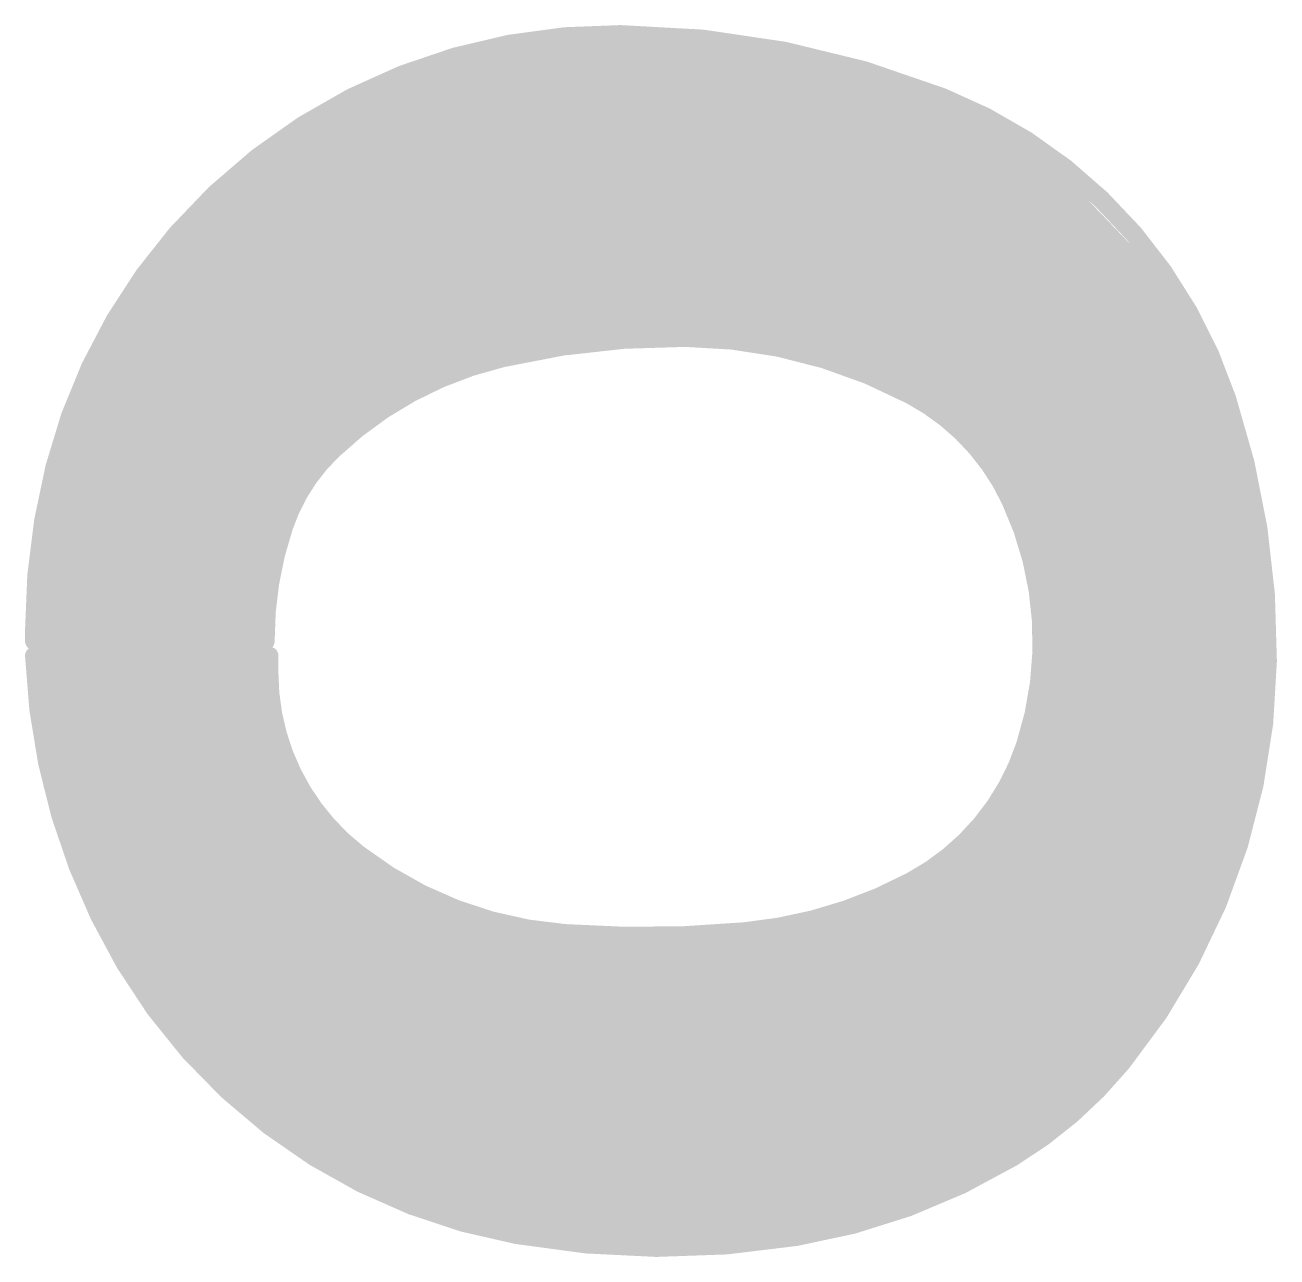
# Model space of a CAD drawing. Extents: x -0.1 to 30.6, y -0.1 to 52.6.
# Drawn here: x 13.202 to 14.921, y 35.065 to 36.756 of the extents above; entities that cross this region are included whole.
import ezdxf

# ---------------------------------------------------------------- set-up
doc = ezdxf.new("R2010")
doc.units = 0
doc.layers.add('21', color=41, linetype='CONTINUOUS')

msp = doc.modelspace()

# ---------------------------------------------------------------- linework, layer by layer
at = {"layer": '21'}
for points, const_width in [([(14.0195, 36.7433, 0.2195), (13.4099, 36.469)], 0.0254), ([(14.4615, 36.657, 0.092), (14.0195, 36.7433)], 0.0254), ([(14.0196, 36.7496, 1), (14.0194, 36.737)], 0.0127), ([(14.0194, 36.737, 1), (14.0196, 36.7496)], 0.0127), ([(14.0229, 36.7344, 1), (14.0213, 36.7218)], 0.0127), ([(14.0229, 36.7218, 1), (14.0213, 36.7344)], 0.0127), ([(13.8262, 36.7094, 1), (13.8262, 36.6967)], 0.0127), ([(14.2346, 36.7088, 1), (14.2312, 36.6966)], 0.0127), ([(14.2304, 36.6967, 1), (14.2304, 36.7094)], 0.0127), ([(14.2321, 36.6964, 1), (14.2337, 36.709)], 0.0127), ([(13.8028, 36.7064, 1), (13.8044, 36.6938)], 0.0127), ([(13.8062, 36.6943, 1), (13.801, 36.7059)], 0.0127), ([(13.7531, 36.684, 1), (13.7531, 36.6713)], 0.0127), ([(14.3231, 36.6713, 1), (14.3231, 36.684)], 0.0127), ([(13.6961, 36.6585, 1), (13.6961, 36.6459)], 0.0127), ([(14.4143, 36.6459, 1), (14.4143, 36.6585)], 0.0127), ([(14.8526, 36.2429, 0.2224), (14.4615, 36.657)], 0.0254), ([(14.4638, 36.6629, 1), (14.4592, 36.6511)], 0.0127), ([(14.4592, 36.6511, 1), (14.4638, 36.6629)], 0.0127), ([(14.4827, 36.6395, 1), (14.4759, 36.6287)], 0.0127), ([(14.4776, 36.628, 1), (14.481, 36.6402)], 0.0127), ([(13.639, 36.6332, 1), (13.639, 36.6205)], 0.0127), ([(14.4909, 36.6205, 1), (14.4909, 36.6332)], 0.0127), ([(13.582, 36.6078, 1), (13.582, 36.5951)], 0.0127), ([(14.5314, 36.5951, 1), (14.5314, 36.6078)], 0.0127), ([(13.5673, 36.6018, 1), (13.5725, 36.5902)], 0.0127), ([(13.574, 36.5912, 1), (13.5658, 36.6008)], 0.0127), ([(13.5466, 36.5823, 1), (13.5466, 36.5697)], 0.0127), ([(14.5718, 36.5697, 1), (14.5718, 36.5823)], 0.0127), ([(13.5171, 36.557, 1), (13.5171, 36.5443)], 0.0127), ([(14.6134, 36.5572, 1), (14.6042, 36.5484)], 0.0127), ([(14.6054, 36.5474, 1), (14.6122, 36.5582)], 0.0127), ([(14.6109, 36.5443, 1), (14.6109, 36.557)], 0.0127), ([(13.4876, 36.5316, 1), (13.4876, 36.5189)], 0.0127), ([(14.6352, 36.5189, 1), (14.6352, 36.5316)], 0.0127), ([(13.458, 36.5061, 1), (13.458, 36.4935)], 0.0127), ([(14.6595, 36.4935, 1), (14.6595, 36.5061)], 0.0127), ([(13.4388, 36.4916, 1), (13.447, 36.482)], 0.0127), ([(13.4481, 36.4832, 1), (13.4377, 36.4904)], 0.0127), ([(13.4099, 36.469, 0.1172), (13.2423, 36.149)], 0.0254), ([(13.4051, 36.4732, 1), (13.4147, 36.4648)], 0.0127), ([(13.4147, 36.4648, 1), (13.4051, 36.4732)], 0.0127), ([(13.4343, 36.4808, 1), (13.4343, 36.4681)], 0.0127), ([(14.6839, 36.4681, 1), (14.6839, 36.4808)], 0.0127), ([(13.4167, 36.4554, 1), (13.4167, 36.4427)], 0.0127), ([(14.7082, 36.4427, 1), (14.7082, 36.4554)], 0.0127), ([(14.7283, 36.4371, 1), (14.7179, 36.4297)], 0.0127), ([(14.7185, 36.429, 1), (14.7277, 36.4378)], 0.0127), ([(13.3992, 36.4299, 1), (13.3992, 36.4173)], 0.0127), ([(14.73, 36.4173, 1), (14.73, 36.4299)], 0.0127), ([(13.3816, 36.4046, 1), (13.3816, 36.3919)], 0.0127), ([(14.7479, 36.3919, 1), (14.7479, 36.4046)], 0.0127), ([(13.364, 36.3792, 1), (13.364, 36.3665)], 0.0127), ([(14.7658, 36.3665, 1), (14.7658, 36.3792)], 0.0127), ([(13.3464, 36.3537, 1), (13.3464, 36.3411)], 0.0127), ([(14.7837, 36.3411, 1), (14.7837, 36.3537)], 0.0127), ([(14.1084, 36.3268, 0.0602), (13.857, 36.2988)], 0.0254), ([(14.0297, 36.3458, 1), (14.0297, 36.3332)], 0.0127), ([(14.0305, 36.3332, 1), (14.0289, 36.3458)], 0.0127), ([(14.4183, 36.248, 0.1204), (14.1084, 36.3268)], 0.0254), ([(14.1085, 36.3331, 1), (14.1083, 36.3205)], 0.0127), ([(14.1083, 36.3205, 1), (14.1085, 36.3331)], 0.0127), ([(14.176, 36.3457, 1), (14.173, 36.3333)], 0.0127), ([(14.1745, 36.3332, 1), (14.1745, 36.3458)], 0.0127), ([(13.3288, 36.3284, 1), (13.3288, 36.3157)], 0.0127), ([(13.8333, 36.3204, 1), (13.8349, 36.3078)], 0.0127), ([(13.8368, 36.3083, 1), (13.8314, 36.3199)], 0.0127), ([(13.8949, 36.3157, 1), (13.8949, 36.3284)], 0.0127), ([(14.2468, 36.3284, 1), (14.2468, 36.3157)], 0.0127), ([(14.8078, 36.3238, 1), (14.7958, 36.3196)], 0.0127), ([(14.7966, 36.318, 1), (14.807, 36.3254)], 0.0127), ([(14.8016, 36.3157, 1), (14.8016, 36.3284)], 0.0127), ([(13.3113, 36.303, 1), (13.3113, 36.2903)], 0.0127), ([(13.857, 36.2988, 0.1342), (13.6233, 36.1718)], 0.0254), ([(13.7962, 36.2903, 1), (13.7962, 36.303)], 0.0127), ([(13.8555, 36.305, 1), (13.8585, 36.2926)], 0.0127), ([(13.8585, 36.2926, 1), (13.8555, 36.305)], 0.0127), ([(14.3345, 36.3072, 1), (14.3293, 36.2956)], 0.0127), ([(14.3304, 36.2952, 1), (14.3334, 36.3076)], 0.0127), ([(14.3426, 36.303, 1), (14.3426, 36.2903)], 0.0127), ([(14.8104, 36.2903, 1), (14.8104, 36.303)], 0.0127), ([(13.3006, 36.2923, 1), (13.311, 36.2851)], 0.0127), ([(13.3118, 36.2866, 1), (13.2998, 36.2908)], 0.0127), ([(13.2998, 36.2775, 1), (13.2998, 36.2649)], 0.0127), ([(13.7412, 36.2649, 1), (13.7412, 36.2775)], 0.0127), ([(14.3992, 36.2775, 1), (14.3992, 36.2649)], 0.0127), ([(14.8191, 36.2649, 1), (14.8191, 36.2775)], 0.0127), ([(13.2911, 36.2522, 1), (13.2911, 36.2395)], 0.0127), ([(13.6861, 36.2395, 1), (13.6861, 36.2522)], 0.0127), ([(14.5555, 36.1032, 0.1633), (14.4183, 36.248)], 0.0254), ([(14.4213, 36.2536, 1), (14.4153, 36.2424)], 0.0127), ([(14.4153, 36.2424, 1), (14.4213, 36.2536)], 0.0127), ([(14.4557, 36.2522, 1), (14.4557, 36.2395)], 0.0127), ([(14.4611, 36.2498, 1), (14.4517, 36.2412)], 0.0127), ([(14.4538, 36.2397, 1), (14.459, 36.2513)], 0.0127), ([(14.8278, 36.2395, 1), (14.8278, 36.2522)], 0.0127), ([(14.9085, 35.8823, 0.083), (14.8526, 36.2429)], 0.0254), ([(14.8586, 36.2449, 1), (14.8466, 36.2409)], 0.0127), ([(14.8466, 36.2409, 1), (14.8586, 36.2449)], 0.0127), ([(13.6663, 36.2437, 1), (13.6717, 36.2321)], 0.0127), ([(13.6736, 36.2335, 1), (13.6644, 36.2423)], 0.0127), ([(13.2823, 36.2268, 1), (13.2823, 36.2141)], 0.0127), ([(13.652, 36.2141, 1), (13.652, 36.2268)], 0.0127), ([(14.4792, 36.2268, 1), (14.4792, 36.2141)], 0.0127), ([(14.8365, 36.2141, 1), (14.8365, 36.2268)], 0.0127), ([(13.2736, 36.2013, 1), (13.2736, 36.1887)], 0.0127), ([(13.6274, 36.1887, 1), (13.6274, 36.2013)], 0.0127), ([(14.5023, 36.2013, 1), (14.5023, 36.1887)], 0.0127), ([(14.8452, 36.1887, 1), (14.8452, 36.2013)], 0.0127), ([(13.2649, 36.176, 1), (13.2649, 36.1633)], 0.0127), ([(13.6233, 36.1718, 0.1209), (13.5572, 36.0677)], 0.0254), ([(13.6028, 36.1633, 1), (13.6028, 36.176)], 0.0127), ([(13.6189, 36.1764, 1), (13.6277, 36.1672)], 0.0127), ([(13.6277, 36.1672, 1), (13.6189, 36.1764)], 0.0127), ([(14.5254, 36.176, 1), (14.5254, 36.1633)], 0.0127), ([(14.8539, 36.1633, 1), (14.8539, 36.176)], 0.0127), ([(13.2423, 36.149, 0.0624), (13.2143, 35.9254)], 0.0254), ([(13.2361, 36.1506, 1), (13.2485, 36.1474)], 0.0127), ([(13.2485, 36.1474, 1), (13.2361, 36.1506)], 0.0127), ([(13.2561, 36.1506, 1), (13.2561, 36.1379)], 0.0127), ([(13.5806, 36.1559, 1), (13.5898, 36.1471)], 0.0127), ([(13.5908, 36.1485, 1), (13.5796, 36.1545)], 0.0127), ([(13.5813, 36.1379, 1), (13.5813, 36.1506)], 0.0127), ([(14.5485, 36.1506, 1), (14.5485, 36.1379)], 0.0127), ([(14.8716, 36.1369, 1), (14.859, 36.1357)], 0.0127), ([(14.8626, 36.1379, 1), (14.8626, 36.1506)], 0.0127), ([(13.249, 36.1251, 1), (13.249, 36.1125)], 0.0127), ([(13.2439, 36.1282, 1), (13.2559, 36.124)], 0.0127), ([(13.2562, 36.1253, 1), (13.2436, 36.1269)], 0.0127), ([(13.5676, 36.1125, 1), (13.5676, 36.1251)], 0.0127), ([(14.564, 36.1357, 1), (14.552, 36.1317)], 0.0127), ([(14.5533, 36.1294, 1), (14.5627, 36.138)], 0.0127), ([(14.563, 36.1251, 1), (14.563, 36.1125)], 0.0127), ([(14.8593, 36.1342, 1), (14.8713, 36.1384)], 0.0127), ([(14.8671, 36.1125, 1), (14.8671, 36.1251)], 0.0127), ([(14.5758, 35.768, 0.1897), (14.5555, 36.1032)], 0.0254), ([(14.5613, 36.1059, 1), (14.5497, 36.1005)], 0.0127), ([(13.2458, 36.0998, 1), (13.2458, 36.0871)], 0.0127), ([(13.5539, 36.0871, 1), (13.5539, 36.0998)], 0.0127), ([(14.5497, 36.1005, 1), (14.5613, 36.1059)], 0.0127), ([(14.5716, 36.0998, 1), (14.5716, 36.0871)], 0.0127), ([(14.8696, 36.0871, 1), (14.8696, 36.0998)], 0.0127), ([(13.2425, 36.0744, 1), (13.2425, 36.0617)], 0.0127), ([(13.5572, 36.0677, 0.0828), (13.5318, 35.9102)], 0.0254), ([(13.5402, 36.0617, 1), (13.5402, 36.0744)], 0.0127), ([(13.5632, 36.0657, 1), (13.5512, 36.0697)], 0.0127), ([(14.5802, 36.0744, 1), (14.5802, 36.0617)], 0.0127), ([(14.8722, 36.0617, 1), (14.8722, 36.0744)], 0.0127), ([(13.5381, 36.0519, 1), (13.5255, 36.0529)], 0.0127), ([(13.5262, 36.0554, 1), (13.5374, 36.0494)], 0.0127), ([(13.5512, 36.0697, 1), (13.5632, 36.0657)], 0.0127), ([(13.2393, 36.0489, 1), (13.2393, 36.0363)], 0.0127), ([(13.531, 36.0363, 1), (13.531, 36.0489)], 0.0127), ([(14.5888, 36.0489, 1), (14.5888, 36.0363)], 0.0127), ([(14.8748, 36.0363, 1), (14.8748, 36.0489)], 0.0127), ([(13.2361, 36.0236, 1), (13.2361, 36.0109)], 0.0127), ([(13.5289, 36.0109, 1), (13.5289, 36.0236)], 0.0127), ([(14.5974, 36.0236, 1), (14.5974, 36.0109)], 0.0127), ([(14.8773, 36.0109, 1), (14.8773, 36.0236)], 0.0127), ([(13.2329, 35.9982, 1), (13.2329, 35.9855)], 0.0127), ([(13.5268, 35.9855, 1), (13.5268, 35.9982)], 0.0127), ([(14.606, 35.9982, 1), (14.606, 35.9855)], 0.0127), ([(14.8799, 35.9855, 1), (14.8799, 35.9982)], 0.0127), ([(13.2297, 35.9727, 1), (13.2297, 35.9601)], 0.0127), ([(13.5247, 35.9601, 1), (13.5247, 35.9727)], 0.0127), ([(14.6146, 35.9727, 1), (14.6146, 35.9601)], 0.0127), ([(14.8825, 35.9601, 1), (14.8825, 35.9727)], 0.0127), ([(14.6253, 35.9526, 1), (14.6127, 35.9542)], 0.0127), ([(14.613, 35.9514, 1), (14.625, 35.9554)], 0.0127), ([(13.2265, 35.9474, 1), (13.2265, 35.9347)], 0.0127), ([(13.5281, 35.9305, 1), (13.5154, 35.9305)], 0.0127), ([(13.5226, 35.9347, 1), (13.5226, 35.9474)], 0.0127), ([(14.6174, 35.9474, 1), (14.6174, 35.9347)], 0.0127), ([(14.885, 35.9347, 1), (14.885, 35.9474)], 0.0127), ([(13.2207, 35.9254, 1), (13.208, 35.9254)], 0.0127), ([(13.208, 35.9254, 1), (13.2207, 35.9254)], 0.0127), ([(13.2246, 35.9317, 1), (13.2244, 35.9191)], 0.0127), ([(13.2182, 35.9262, 1), (13.2308, 35.9246)], 0.0127), ([(13.5154, 35.931, 1), (13.528, 35.93)], 0.0127), ([(13.5154, 35.9204, 1), (13.5281, 35.9204)], 0.0127), ([(13.5216, 35.9141, 1), (13.5218, 35.9267)], 0.0127), ([(14.6142, 35.922, 1), (14.6142, 35.9093)], 0.0127), ([(14.8876, 35.9093, 1), (14.8876, 35.922)], 0.0127), ([(13.2143, 35.9166, 1), (13.2143, 35.9039)], 0.0127), ([(13.208, 35.9102, 1), (13.2207, 35.9102)], 0.0127), ([(13.5255, 35.9102, 1), (13.5381, 35.9102)], 0.0127), ([(13.5318, 35.9039, 1), (13.5318, 35.9166)], 0.0127), ([(13.2143, 35.8963, 1), (13.2143, 35.8836)], 0.0127), ([(13.2143, 35.8899, 0.1246), (13.3388, 35.4682)], 0.0254), ([(13.2206, 35.8901, 1), (13.208, 35.8897)], 0.0127), ([(13.227, 35.8835, 1), (13.227, 35.8709)], 0.0127), ([(13.2329, 35.8749, 1), (13.2211, 35.8795)], 0.0127), ([(13.5254, 35.8781, 1), (13.5128, 35.8763)], 0.0127), ([(13.5191, 35.8709, 1), (13.5191, 35.8835)], 0.0127), ([(13.5433, 35.8899, 1), (13.5306, 35.8899)], 0.0127), ([(13.5369, 35.8836, 1), (13.5369, 35.8963)], 0.0127), ([(14.611, 35.8965, 1), (14.611, 35.8839)], 0.0127), ([(14.7079, 35.3311, 0.1703), (14.9085, 35.8823)], 0.0254), ([(14.897, 35.8839, 1), (14.8844, 35.8857)], 0.0127), ([(14.8844, 35.8842, 1), (14.897, 35.8854)], 0.0127), ([(14.8902, 35.8839, 1), (14.8902, 35.8965)], 0.0127), ([(14.9148, 35.8822, 1), (14.9022, 35.8824)], 0.0127), ([(13.2284, 35.8645, 1), (13.2157, 35.8645)], 0.0127), ([(13.2161, 35.8668, 1), (13.2279, 35.8622)], 0.0127), ([(13.2221, 35.8712, 1), (13.2221, 35.8585)], 0.0127), ([(13.5208, 35.8585, 1), (13.5208, 35.8712)], 0.0127), ([(13.5369, 35.867, 0.2316), (13.6588, 35.6181)], 0.0254), ([(13.5432, 35.867, 1), (13.5306, 35.867)], 0.0127), ([(13.5306, 35.867, 1), (13.5433, 35.867)], 0.0127), ([(14.6078, 35.8712, 1), (14.6078, 35.8585)], 0.0127), ([(14.888, 35.8585, 1), (14.888, 35.8712)], 0.0127), ([(14.9022, 35.8824, 1), (14.9148, 35.8822)], 0.0127), ([(13.2283, 35.8602, 1), (13.2157, 35.8586)], 0.0127), ([(13.2157, 35.8594, 1), (13.2284, 35.8594)], 0.0127), ([(13.2244, 35.8458, 1), (13.2244, 35.8331)], 0.0127), ([(13.5243, 35.8331, 1), (13.5243, 35.8458)], 0.0127), ([(14.6045, 35.8458, 1), (14.6045, 35.8331)], 0.0127), ([(14.8846, 35.8331, 1), (14.8846, 35.8458)], 0.0127), ([(13.2275, 35.8203, 1), (13.2275, 35.8077)], 0.0127), ([(13.5277, 35.8077, 1), (13.5277, 35.8203)], 0.0127), ([(14.6013, 35.8203, 1), (14.6013, 35.8077)], 0.0127), ([(14.8811, 35.8077, 1), (14.8811, 35.8203)], 0.0127), ([(13.2305, 35.795, 1), (13.2305, 35.7823)], 0.0127), ([(13.5312, 35.7823, 1), (13.5312, 35.795)], 0.0127), ([(14.5981, 35.795, 1), (14.5981, 35.7823)], 0.0127), ([(14.8777, 35.7823, 1), (14.8777, 35.795)], 0.0127), ([(13.2336, 35.7696, 1), (13.2336, 35.7569)], 0.0127), ([(13.54, 35.7685, 1), (13.5288, 35.7623)], 0.0127), ([(13.5281, 35.7645, 1), (13.5407, 35.7663)], 0.0127), ([(13.5356, 35.7569, 1), (13.5356, 35.7696)], 0.0127), ([(14.4183, 35.58, 0.1942), (14.5758, 35.768)], 0.0254), ([(14.5698, 35.77, 1), (14.5818, 35.766)], 0.0127), ([(14.5818, 35.766, 1), (14.5698, 35.77)], 0.0127), ([(14.5901, 35.7696, 1), (14.5901, 35.7569)], 0.0127), ([(14.5898, 35.7738, 1), (14.6024, 35.7722)], 0.0127), ([(14.6015, 35.7697, 1), (14.5907, 35.7763)], 0.0127), ([(14.8742, 35.7569, 1), (14.8742, 35.7696)], 0.0127), ([(13.2366, 35.7441, 1), (13.2366, 35.7315)], 0.0127), ([(13.5497, 35.7315, 1), (13.5497, 35.7441)], 0.0127), ([(14.5746, 35.7441, 1), (14.5746, 35.7315)], 0.0127), ([(14.8708, 35.7315, 1), (14.8708, 35.7441)], 0.0127), ([(13.2397, 35.7188, 1), (13.2397, 35.7061)], 0.0127), ([(13.2454, 35.7149, 1), (13.234, 35.7093)], 0.0127), ([(13.2334, 35.7113, 1), (13.246, 35.7129)], 0.0127), ([(13.5637, 35.7061, 1), (13.5637, 35.7188)], 0.0127), ([(14.559, 35.7188, 1), (14.559, 35.7061)], 0.0127), ([(14.8673, 35.7061, 1), (14.8673, 35.7188)], 0.0127), ([(13.2522, 35.6934, 1), (13.2522, 35.6807)], 0.0127), ([(13.5777, 35.6807, 1), (13.5777, 35.6934)], 0.0127), ([(14.5435, 35.6934, 1), (14.5435, 35.6807)], 0.0127), ([(14.8639, 35.6807, 1), (14.8639, 35.6934)], 0.0127), ([(13.2648, 35.6679, 1), (13.2648, 35.6553)], 0.0127), ([(13.5918, 35.6553, 1), (13.5918, 35.6679)], 0.0127), ([(14.5279, 35.6679, 1), (14.5279, 35.6553)], 0.0127), ([(14.8605, 35.6553, 1), (14.8605, 35.6679)], 0.0127), ([(13.6041, 35.6511, 1), (13.5967, 35.6409)], 0.0127), ([(13.5948, 35.6429, 1), (13.606, 35.6491)], 0.0127), ([(13.2774, 35.6425, 1), (13.2774, 35.6299)], 0.0127), ([(13.6139, 35.6299, 1), (13.6139, 35.6425)], 0.0127), ([(14.5124, 35.6425, 1), (14.5124, 35.6299)], 0.0127), ([(14.857, 35.6299, 1), (14.857, 35.6425)], 0.0127), ([(13.29, 35.6172, 1), (13.29, 35.6045)], 0.0127), ([(13.6489, 35.6045, 1), (13.6489, 35.6172)], 0.0127), ([(13.6588, 35.6181, 0.1478), (13.9433, 35.5089)], 0.0254), ([(13.6627, 35.6231, 1), (13.6549, 35.6131)], 0.0127), ([(13.6549, 35.6131, 1), (13.6627, 35.6231)], 0.0127), ([(14.4949, 35.5973, 1), (14.4891, 35.6085)], 0.0127), ([(14.4968, 35.6172, 1), (14.4968, 35.6045)], 0.0127), ([(14.8536, 35.6045, 1), (14.8536, 35.6172)], 0.0127), ([(13.3026, 35.5917, 1), (13.3026, 35.5791)], 0.0127), ([(13.6838, 35.5791, 1), (13.6838, 35.5917)], 0.0127), ([(14.4586, 35.5917, 1), (14.4586, 35.5791)], 0.0127), ([(14.4866, 35.6062, 1), (14.4974, 35.5996)], 0.0127), ([(14.8555, 35.5817, 1), (14.8447, 35.5885)], 0.0127), ([(14.8501, 35.5791, 1), (14.8501, 35.5917)], 0.0127), ([(14.1897, 35.5114, 0.0995), (14.4183, 35.58)], 0.0254), ([(14.4153, 35.5856, 1), (14.4213, 35.5744)], 0.0127), ([(14.4213, 35.5744, 1), (14.4153, 35.5856)], 0.0127), ([(14.8438, 35.586, 1), (14.8564, 35.5842)], 0.0127), ([(13.3152, 35.5663, 1), (13.3152, 35.5537)], 0.0127), ([(13.7148, 35.5706, 1), (13.7096, 35.559)], 0.0127), ([(13.7085, 35.5597, 1), (13.7159, 35.5699)], 0.0127), ([(13.723, 35.5537, 1), (13.723, 35.5663)], 0.0127), ([(14.4101, 35.5663, 1), (14.4101, 35.5537)], 0.0127), ([(14.8344, 35.5537, 1), (14.8344, 35.5663)], 0.0127), ([(13.3278, 35.541, 1), (13.3278, 35.5283)], 0.0127), ([(13.78, 35.5283, 1), (13.78, 35.541)], 0.0127), ([(14.3473, 35.541, 1), (14.3473, 35.5283)], 0.0127), ([(14.3824, 35.5526, 1), (14.3882, 35.5414)], 0.0127), ([(14.3873, 35.541, 1), (14.3833, 35.553)], 0.0127), ([(14.8185, 35.5283, 1), (14.8185, 35.541)], 0.0127), ([(13.8048, 35.5303, 1), (13.8024, 35.5179)], 0.0127), ([(13.801, 35.5183, 1), (13.8062, 35.5299)], 0.0127), ([(13.3404, 35.5155, 1), (13.3404, 35.5029)], 0.0127), ([(13.8837, 35.5029, 1), (13.8837, 35.5155)], 0.0127), ([(13.9433, 35.5089, 0.0416), (14.1897, 35.5114)], 0.0254), ([(13.9438, 35.5152, 1), (13.9428, 35.5026)], 0.0127), ([(13.9428, 35.5026, 1), (13.9438, 35.5152)], 0.0127), ([(14.1891, 35.5177, 1), (14.1903, 35.5051)], 0.0127), ([(14.1903, 35.5051, 1), (14.1891, 35.5177)], 0.0127), ([(14.2664, 35.5149, 1), (14.2704, 35.5029)], 0.0127), ([(14.2693, 35.5155, 1), (14.2693, 35.5029)], 0.0127), ([(14.2693, 35.5026, 1), (14.2675, 35.5152)], 0.0127), ([(14.8027, 35.5029, 1), (14.8027, 35.5155)], 0.0127), ([(13.353, 35.4901, 1), (13.353, 35.4775)], 0.0127), ([(13.9537, 35.5025, 1), (13.9533, 35.4899)], 0.0127), ([(13.9523, 35.49, 1), (13.9547, 35.5024)], 0.0127), ([(14.1405, 35.4974, 1), (14.1423, 35.4848)], 0.0127), ([(14.1412, 35.4848, 1), (14.1416, 35.4974)], 0.0127), ([(14.7868, 35.4775, 1), (14.7868, 35.4901)], 0.0127), ([(13.3388, 35.4682, 0.2183), (13.8773, 35.0949)], 0.0254), ([(13.3443, 35.4714, 1), (13.3333, 35.465)], 0.0127), ([(13.3333, 35.465, 1), (13.3443, 35.4714)], 0.0127), ([(13.3657, 35.4648, 1), (13.3657, 35.4521)], 0.0127), ([(14.7709, 35.4521, 1), (14.7709, 35.4648)], 0.0127), ([(13.3783, 35.4393, 1), (13.3783, 35.4267)], 0.0127), ([(14.755, 35.4267, 1), (14.755, 35.4393)], 0.0127), ([(13.3909, 35.4139, 1), (13.3909, 35.4013)], 0.0127), ([(14.7392, 35.4013, 1), (14.7392, 35.4139)], 0.0127), ([(13.4035, 35.3886, 1), (13.4035, 35.3759)], 0.0127), ([(14.7233, 35.3759, 1), (14.7233, 35.3886)], 0.0127), ([(13.4113, 35.3793, 1), (13.4035, 35.3693)], 0.0127), ([(13.4017, 35.3715, 1), (13.4131, 35.3771)], 0.0127), ([(13.4297, 35.3631, 1), (13.4297, 35.3505)], 0.0127), ([(14.7074, 35.3505, 1), (14.7074, 35.3631)], 0.0127), ([(13.462, 35.3377, 1), (13.462, 35.3251)], 0.0127), ([(14.558, 35.2015, 0.0859), (14.7079, 35.3311)], 0.0254), ([(14.6916, 35.3251, 1), (14.6916, 35.3377)], 0.0127), ([(14.703, 35.3351, 1), (14.7128, 35.3271)], 0.0127), ([(14.7128, 35.3271, 1), (14.703, 35.3351)], 0.0127), ([(13.4944, 35.3124, 1), (13.4944, 35.2997)], 0.0127), ([(14.6669, 35.304, 1), (14.6777, 35.2972)], 0.0127), ([(14.6757, 35.2953, 1), (14.6689, 35.3059)], 0.0127), ([(14.6757, 35.2997, 1), (14.6757, 35.3124)], 0.0127), ([(13.5267, 35.2869, 1), (13.5267, 35.2743)], 0.0127), ([(14.6412, 35.2743, 1), (14.6412, 35.2869)], 0.0127), ([(13.5591, 35.2615, 1), (13.5591, 35.2489)], 0.0127), ([(14.6017, 35.2489, 1), (14.6017, 35.2615)], 0.0127), ([(13.5914, 35.2362, 1), (13.5914, 35.2235)], 0.0127), ([(14.5622, 35.2235, 1), (14.5622, 35.2362)], 0.0127), ([(13.6238, 35.2107, 1), (13.6238, 35.1981)], 0.0127), ([(14.2608, 35.0923, 0.0949), (14.558, 35.2015)], 0.0254), ([(14.5227, 35.1981, 1), (14.5227, 35.2107)], 0.0127), ([(14.5547, 35.2069, 1), (14.5613, 35.1961)], 0.0127), ([(14.5613, 35.1961, 1), (14.5547, 35.2069)], 0.0127), ([(13.6561, 35.1853, 1), (13.6561, 35.1727)], 0.0127), ([(14.4831, 35.1727, 1), (14.4831, 35.1853)], 0.0127), ([(13.6806, 35.1671, 1), (13.6778, 35.1547)], 0.0127), ([(13.6753, 35.1559, 1), (13.6831, 35.1659)], 0.0127), ([(13.7111, 35.16, 1), (13.7111, 35.1473)], 0.0127), ([(14.42, 35.1459, 1), (14.4268, 35.1353)], 0.0127), ([(14.4244, 35.1343, 1), (14.4224, 35.1469)], 0.0127), ([(14.4436, 35.1473, 1), (14.4436, 35.16)], 0.0127), ([(13.8222, 35.1345, 1), (13.8222, 35.1219)], 0.0127), ([(14.3444, 35.1219, 1), (14.3444, 35.1345)], 0.0127), ([(13.8773, 35.0949, 0.0851), (14.2608, 35.0923)], 0.0254), ([(13.8784, 35.1012, 1), (13.8762, 35.0886)], 0.0127), ([(13.8762, 35.0886, 1), (13.8784, 35.1012)], 0.0127), ([(13.9333, 35.1091, 1), (13.9333, 35.0965)], 0.0127), ([(14.1826, 35.0965, 1), (14.1826, 35.1091)], 0.0127), ([(14.2598, 35.0986, 1), (14.2618, 35.086)], 0.0127), ([(14.2618, 35.086, 1), (14.2598, 35.0986)], 0.0127), ([(14.0338, 35.0859, 1), (14.0358, 35.0733)], 0.0127), ([(14.0334, 35.0734, 1), (14.0362, 35.0858)], 0.0127)]:
    msp.add_lwpolyline(points, format="xyb", dxfattribs=dict(at, const_width=const_width))
at = {"layer": '21', "const_width": 0.0254}
for points in [[(13.8036, 36.7001), (14.0221, 36.7281)], [(14.0221, 36.7281), (14.2329, 36.7027)], [(13.8262, 36.703), (14.2304, 36.703)], [(14.2329, 36.7027), (14.4793, 36.6341)], [(13.5699, 36.596), (13.8036, 36.7001)], [(13.7531, 36.6776), (14.3231, 36.6776)], [(13.6961, 36.6522), (14.4143, 36.6522)], [(14.4793, 36.6341), (14.6088, 36.5528)], [(13.639, 36.6268), (14.4909, 36.6268)], [(13.582, 36.6014), (14.5314, 36.6014)], [(13.4429, 36.4868), (13.5699, 36.596)], [(13.5466, 36.576), (14.5718, 36.576)], [(13.5171, 36.5506), (14.6109, 36.5506)], [(14.6088, 36.5528), (14.7231, 36.4334)], [(13.4876, 36.5252), (14.6352, 36.5252)], [(13.458, 36.4998), (14.6595, 36.4998)], [(13.3058, 36.2887), (13.4429, 36.4868)], [(13.4343, 36.4744), (14.6839, 36.4744)], [(13.4167, 36.449), (14.7082, 36.449)], [(14.7231, 36.4334), (14.8018, 36.3217)], [(13.3992, 36.4236), (14.73, 36.4236)], [(13.3816, 36.3982), (14.7479, 36.3982)], [(13.364, 36.3728), (14.7658, 36.3728)], [(13.3464, 36.3474), (14.7837, 36.3474)], [(14.0297, 36.3395), (13.8341, 36.3141)], [(14.1745, 36.3395), (14.0297, 36.3395)], [(14.3319, 36.3014), (14.1745, 36.3395)], [(13.3288, 36.322), (13.8949, 36.322)], [(13.8341, 36.3141), (13.669, 36.2379)], [(14.2468, 36.322), (14.8016, 36.322)], [(14.8018, 36.3217), (14.8653, 36.1363)], [(13.3113, 36.2966), (13.7962, 36.2966)], [(14.4564, 36.2455), (14.3319, 36.3014)], [(14.3426, 36.2966), (14.8104, 36.2966)], [(13.2499, 36.1261), (13.3058, 36.2887)], [(13.2998, 36.2712), (13.7412, 36.2712)], [(14.3992, 36.2712), (14.8191, 36.2712)], [(13.2911, 36.2458), (13.6861, 36.2458)], [(14.4557, 36.2458), (14.8278, 36.2458)], [(14.558, 36.1337), (14.4564, 36.2455)], [(13.669, 36.2379), (13.5852, 36.1515)], [(13.2823, 36.2204), (13.652, 36.2204)], [(14.4792, 36.2204), (14.8365, 36.2204)], [(13.2736, 36.195), (13.6274, 36.195)], [(14.5023, 36.195), (14.8452, 36.195)], [(13.2649, 36.1696), (13.6028, 36.1696)], [(14.5254, 36.1696), (14.8539, 36.1696)], [(13.2561, 36.1442), (13.5813, 36.1442)], [(13.5852, 36.1515), (13.5318, 36.0524)], [(14.5485, 36.1442), (14.8626, 36.1442)], [(14.8653, 36.1363), (14.8907, 35.8848)], [(13.2245, 35.9254), (13.2499, 36.1261)], [(13.249, 36.1188), (13.5676, 36.1188)], [(14.619, 35.9534), (14.558, 36.1337)], [(14.563, 36.1188), (14.8671, 36.1188)], [(13.2458, 36.0934), (13.5539, 36.0934)], [(14.5716, 36.0934), (14.8696, 36.0934)], [(13.2425, 36.068), (13.5402, 36.068)], [(14.5802, 36.068), (14.8722, 36.068)], [(13.5318, 36.0524), (13.5217, 35.9305)], [(13.2393, 36.0426), (13.531, 36.0426)], [(14.5888, 36.0426), (14.8748, 36.0426)], [(13.2361, 36.0172), (13.5289, 36.0172)], [(14.5974, 36.0172), (14.8773, 36.0172)], [(13.2329, 35.9918), (13.5268, 35.9918)], [(14.606, 35.9918), (14.8799, 35.9918)], [(13.2297, 35.9664), (13.5247, 35.9664)], [(14.6146, 35.9664), (14.8825, 35.9664)], [(14.5961, 35.773), (14.619, 35.9534)], [(13.2265, 35.941), (13.5226, 35.941)], [(13.5217, 35.9305), (13.5217, 35.9204)], [(14.6174, 35.941), (14.885, 35.941)], [(13.2143, 35.9102), (13.2143, 35.9254)], [(13.5217, 35.9204), (13.2245, 35.9254)], [(14.6142, 35.9156), (14.8876, 35.9156)], [(13.5318, 35.9102), (13.2143, 35.9102)], [(13.2143, 35.8899), (13.5369, 35.8899)], [(13.222, 35.8645), (13.227, 35.8772)], [(13.227, 35.8772), (13.5191, 35.8772)], [(13.5191, 35.8772), (13.5344, 35.7654)], [(13.5369, 35.8899), (13.5369, 35.867)], [(14.611, 35.8902), (14.8902, 35.8902)], [(14.8907, 35.8848), (14.8501, 35.5851)], [(13.222, 35.8594), (13.222, 35.8645)], [(13.2221, 35.8648), (13.5208, 35.8648)], [(14.6078, 35.8648), (14.888, 35.8648)], [(13.2397, 35.7121), (13.222, 35.8594)], [(13.2244, 35.8394), (13.5243, 35.8394)], [(14.6045, 35.8394), (14.8846, 35.8394)], [(13.2275, 35.814), (13.5277, 35.814)], [(14.6013, 35.814), (14.8811, 35.814)], [(13.2305, 35.7886), (13.5312, 35.7886)], [(14.5981, 35.7886), (14.8777, 35.7886)], [(13.2336, 35.7632), (13.5356, 35.7632)], [(13.5344, 35.7654), (13.6004, 35.646)], [(14.492, 35.6029), (14.5961, 35.773)], [(14.5901, 35.7632), (14.8742, 35.7632)], [(13.2366, 35.7378), (13.5497, 35.7378)], [(14.5746, 35.7378), (14.8708, 35.7378)], [(13.2397, 35.7124), (13.5637, 35.7124)], [(13.4074, 35.3743), (13.2397, 35.7121)], [(14.559, 35.7124), (14.8673, 35.7124)], [(13.2522, 35.687), (13.5777, 35.687)], [(14.5435, 35.687), (14.8639, 35.687)], [(13.2648, 35.6616), (13.5918, 35.6616)], [(14.5279, 35.6616), (14.8605, 35.6616)], [(13.6004, 35.646), (13.7122, 35.5648)], [(13.2774, 35.6362), (13.6139, 35.6362)], [(14.5124, 35.6362), (14.857, 35.6362)], [(13.29, 35.6108), (13.6489, 35.6108)], [(14.3853, 35.547), (14.492, 35.6029)], [(14.4968, 35.6108), (14.8536, 35.6108)], [(13.3026, 35.5854), (13.6838, 35.5854)], [(14.4586, 35.5854), (14.8501, 35.5854)], [(14.8501, 35.5851), (14.6723, 35.3006)], [(13.3152, 35.56), (13.723, 35.56)], [(13.7122, 35.5648), (13.8036, 35.5241)], [(14.4101, 35.56), (14.8344, 35.56)], [(13.3278, 35.5346), (13.78, 35.5346)], [(14.2684, 35.5089), (14.3853, 35.547)], [(14.3473, 35.5346), (14.8185, 35.5346)], [(13.8036, 35.5241), (13.9535, 35.4962)], [(13.3404, 35.5092), (13.8837, 35.5092)], [(14.1414, 35.4911), (14.2684, 35.5089)], [(14.2693, 35.5092), (14.8027, 35.5092)], [(13.353, 35.4838), (14.7868, 35.4838)], [(13.9535, 35.4962), (14.1414, 35.4911)], [(13.3657, 35.4584), (14.7709, 35.4584)], [(13.3783, 35.433), (14.755, 35.433)], [(13.3909, 35.4076), (14.7392, 35.4076)], [(13.4035, 35.3822), (14.7233, 35.3822)], [(13.6792, 35.1609), (13.4074, 35.3743)], [(13.4297, 35.3568), (14.7074, 35.3568)], [(13.462, 35.3314), (14.6916, 35.3314)], [(13.4944, 35.306), (14.6757, 35.306)], [(14.6723, 35.3006), (14.4234, 35.1406)], [(13.5267, 35.2806), (14.6412, 35.2806)], [(13.5591, 35.2552), (14.6017, 35.2552)], [(13.5914, 35.2298), (14.5622, 35.2298)], [(13.6238, 35.2044), (14.5227, 35.2044)], [(13.6561, 35.179), (14.4831, 35.179)], [(14.0348, 35.0796), (13.6792, 35.1609)], [(13.7111, 35.1536), (14.4436, 35.1536)], [(14.4234, 35.1406), (14.0348, 35.0796)], [(13.8222, 35.1282), (14.3444, 35.1282)], [(13.9333, 35.1028), (14.1826, 35.1028)]]:
    msp.add_lwpolyline(points, dxfattribs=at)

doc.saveas('drawing.dxf')
